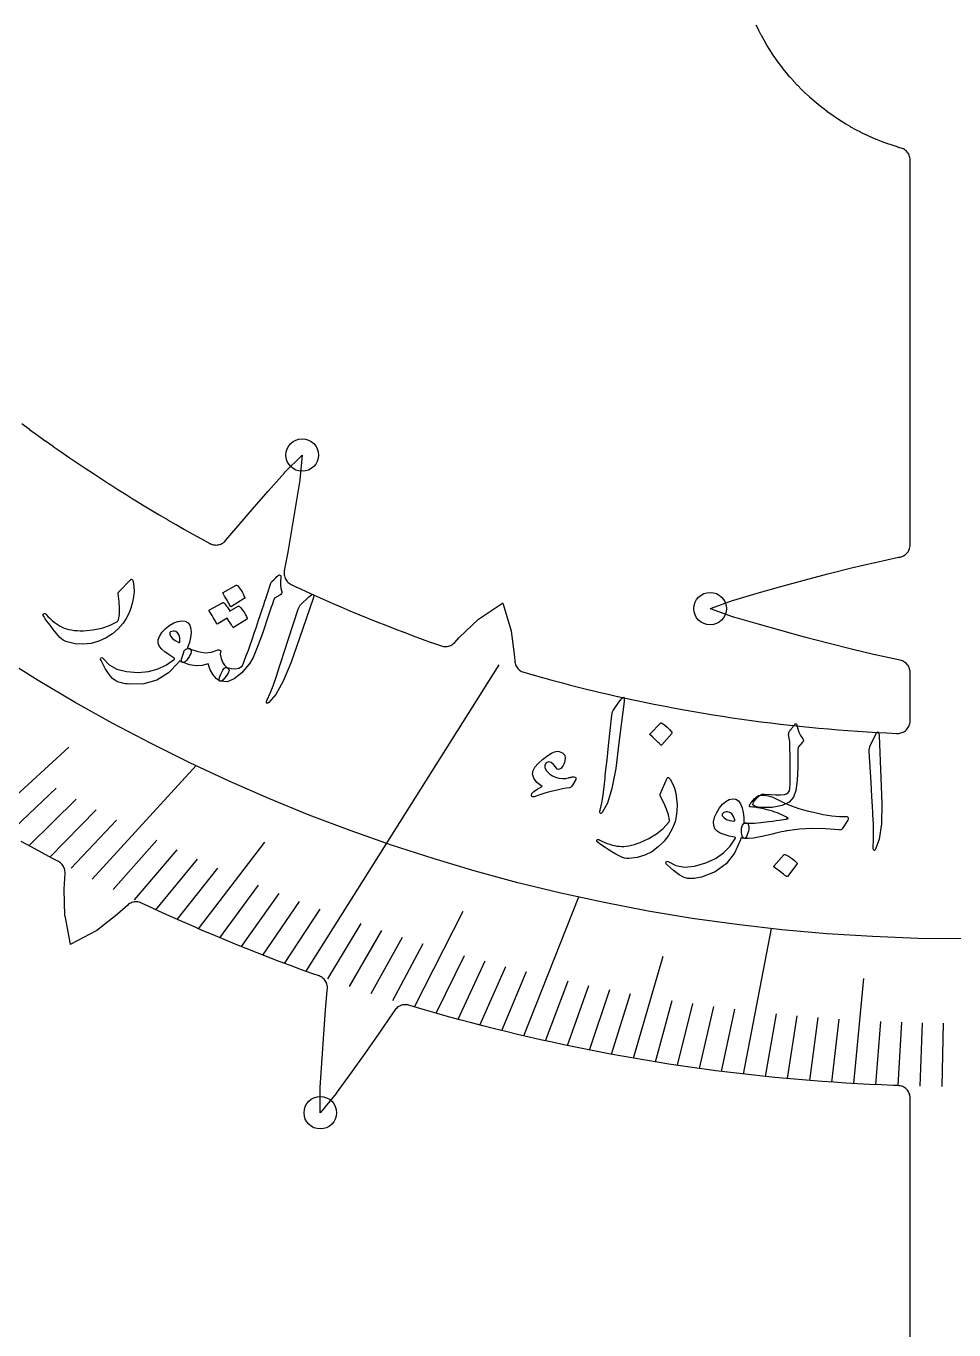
# Model space of a CAD drawing. Header units: millimetres. Extents: x -54 to 54, y -54 to 54.
# Drawn here: x -18.71 to -0.21, y -27.99 to -1.98 of the extents above; entities that cross this region are included whole.
import ezdxf

# ---------------------------------------------------------------- set-up
doc = ezdxf.new("R2010")
doc.units = ezdxf.units.MM
for name, color, linetype in [('CUT_INNER', 6, 'Continuous'), ('ENGRAVE', 7, 'Continuous'), ('ENGRAVE_FINE', 8, 'Continuous'), ('TEXT', 5, 'Continuous')]:
    doc.layers.add(name, color=color, linetype=linetype)

msp = doc.modelspace()

# ---------------------------------------------------------------- linework, layer by layer
at = {"layer": 'CUT_INNER'}
for points in [[(-18.7932, -9.9101), (-18.6386, -10.0241), (-18.6374, -10.025), (-18.482, -10.1379), (-18.4808, -10.1388), (-18.3248, -10.2509), (-18.3236, -10.2518), (-18.1669, -10.3628), (-18.1656, -10.3637), (-18.0083, -10.4738), (-18.007, -10.4747), (-17.849, -10.5838), (-17.8477, -10.5847), (-17.689, -10.6928), (-17.6878, -10.6937), (-17.5284, -10.8009), (-17.5271, -10.8017), (-17.3671, -10.908), (-17.3658, -10.9088), (-17.2052, -11.014), (-17.2039, -11.0149), (-17.0426, -11.1191), (-17.0413, -11.1199), (-16.8794, -11.2232), (-16.8781, -11.224), (-16.7155, -11.3262), (-16.7142, -11.327), (-16.551, -11.4283), (-16.5497, -11.4291), (-16.3859, -11.5293), (-16.3846, -11.5301), (-16.2202, -11.6294), (-16.2188, -11.6302), (-16.0538, -11.7284), (-16.0525, -11.7292), (-15.8869, -11.8264), (-15.8855, -11.8272), (-15.7193, -11.9234), (-15.718, -11.9241), (-15.5512, -12.0193), (-15.5499, -12.02), (-15.3825, -12.1142), (-15.3811, -12.1149), (-15.2132, -12.2081), (-15.2118, -12.2088), (-15.0433, -12.3009), (-15.0419, -12.3016), (-15.0396, -12.3029), (-15.0177, -12.3133), (-14.9948, -12.3216), (-14.9712, -12.3277), (-14.9471, -12.3314), (-14.9228, -12.3327), (-14.8985, -12.3317), (-14.8744, -12.3283), (-14.8507, -12.3226), (-14.8277, -12.3146), (-14.8056, -12.3045), (-14.7846, -12.2922), (-14.7649, -12.2779), (-14.7466, -12.2618), (-14.73, -12.244), (-14.5186, -11.9934), (-14.2014, -11.6238), (-13.881, -11.2556), (-13.8801, -11.2547), (-13.5579, -10.8923), (-13.5528, -10.8868), (-13.2066, -10.5416), (-13.2024, -10.5379), (-13.2027, -10.543), (-13.25, -11.0301), (-13.2509, -11.0375), (-13.3266, -11.5164), (-13.3268, -11.5177), (-13.4079, -11.9972), (-13.4923, -12.4766), (-13.5611, -12.8492), (-13.5644, -12.8743), (-13.5652, -12.8995), (-13.5634, -12.9247), (-13.5591, -12.9496), (-13.5523, -12.974), (-13.5431, -12.9975), (-13.5316, -13.02), (-13.5178, -13.0412), (-13.502, -13.0609), (-13.4842, -13.0789), (-13.4648, -13.095), (-13.4438, -13.1091), (-13.4215, -13.1209), (-13.3144, -13.1712), (-13.3131, -13.1718), (-13.1387, -13.2523), (-13.1373, -13.253), (-12.9625, -13.3324), (-12.9611, -13.333), (-12.7857, -13.4114), (-12.7843, -13.412), (-12.6085, -13.4893), (-12.6071, -13.4899), (-12.4308, -13.5661), (-12.4294, -13.5667), (-12.2527, -13.6418), (-12.2513, -13.6424), (-12.074, -13.7165), (-12.0726, -13.7171), (-11.895, -13.79), (-11.8936, -13.7906), (-11.7155, -13.8625), (-11.714, -13.863), (-11.5355, -13.9338), (-11.5341, -13.9343), (-11.3551, -14.004), (-11.3537, -14.0046), (-11.1743, -14.0731), (-11.1728, -14.0737), (-10.993, -14.1411), (-10.9916, -14.1417), (-10.8114, -14.208), (-10.8099, -14.2086), (-10.6293, -14.2738), (-10.6279, -14.2743), (-10.4468, -14.3385), (-10.4454, -14.339), (-10.4302, -14.3443), (-10.4068, -14.3511), (-10.3829, -14.3557), (-10.3586, -14.3579), (-10.3343, -14.3578), (-10.3101, -14.3552), (-10.2862, -14.3503), (-10.2629, -14.3432), (-10.2405, -14.3338), (-10.219, -14.3222), (-10.1988, -14.3087), (-10.18, -14.2932), (-10.1628, -14.276), (-10.0751, -14.1792), (-10.0684, -14.1723), (-9.6931, -13.8174), (-9.6892, -13.8139), (-9.6849, -13.8109), (-9.209, -13.4922), (-9.204, -13.4892), (-9.2021, -13.4946), (-9.0363, -14.0429), (-9.035, -14.048), (-9.0342, -14.0531), (-8.9692, -14.5656), (-8.9684, -14.5752), (-8.9651, -14.6426), (-8.9628, -14.6664), (-8.9582, -14.6898), (-8.9514, -14.7127), (-8.9425, -14.7349), (-8.9315, -14.7561), (-8.9185, -14.7761), (-8.9037, -14.7949), (-8.8871, -14.8121), (-8.869, -14.8277), (-8.8494, -14.8414), (-8.8287, -14.8533), (-8.8069, -14.8631), (-8.7843, -14.8707), (-8.6017, -14.9231), (-8.6002, -14.9235), (-8.4153, -14.9753), (-8.4138, -14.9757), (-8.2286, -15.0263), (-8.2271, -15.0267), (-8.0415, -15.0763), (-8.0401, -15.0766), (-7.8542, -15.125), (-7.8527, -15.1254), (-7.6666, -15.1726), (-7.6651, -15.173), (-7.4786, -15.2191), (-7.4771, -15.2195), (-7.2904, -15.2644), (-7.2889, -15.2648), (-7.102, -15.3086), (-7.1005, -15.3089), (-6.9132, -15.3516), (-6.9117, -15.3519), (-6.7242, -15.3934), (-6.7227, -15.3937), (-6.5349, -15.4341), (-6.5334, -15.4344), (-6.3454, -15.4736), (-6.3439, -15.4739), (-6.1557, -15.512), (-6.1542, -15.5123), (-5.9657, -15.5491), (-5.9642, -15.5494), (-5.7755, -15.5852), (-5.774, -15.5854), (-5.5851, -15.62), (-5.5836, -15.6203), (-5.3945, -15.6537), (-5.3929, -15.654), (-5.2036, -15.6862), (-5.2021, -15.6865), (-5.0126, -15.7176), (-5.0111, -15.7178), (-4.8214, -15.7477), (-4.8199, -15.748), (-4.63, -15.7767), (-4.6285, -15.777), (-4.4384, -15.8045), (-4.4369, -15.8048), (-4.2467, -15.8312), (-4.2451, -15.8314), (-4.0548, -15.8567), (-4.0532, -15.8569), (-3.8627, -15.881), (-3.8612, -15.8811), (-3.6705, -15.9041), (-3.669, -15.9042), (-3.4782, -15.926), (-3.4767, -15.9262), (-3.2857, -15.9467), (-3.2842, -15.9469), (-3.0931, -15.9663), (-3.0916, -15.9665), (-2.9004, -15.9847), (-2.8989, -15.9848), (-2.7076, -16.0019), (-2.7061, -16.002), (-2.5147, -16.0179), (-2.5131, -16.0181), (-2.3217, -16.0328), (-2.3201, -16.0329), (-2.1286, -16.0464), (-2.127, -16.0465), (-1.9354, -16.0589), (-1.9339, -16.059), (-1.7421, -16.0702), (-1.7406, -16.0703), (-1.5488, -16.0803), (-1.5473, -16.0803), (-1.3554, -16.0892), (-1.3539, -16.0892), (-1.34, -16.0898), (-1.3148, -16.0895), (-1.2898, -16.0868), (-1.2652, -16.0815), (-1.2413, -16.0737), (-1.2182, -16.0636), (-1.1963, -16.0513), (-1.1758, -16.0368), (-1.1568, -16.0203), (-1.1395, -16.0019), (-1.1242, -15.982), (-1.111, -15.9606), (-1.1, -15.938), (-1.0913, -15.9144), (-1.085, -15.89), (-1.0813, -15.8651), (-1.08, -15.84), (-1.08, -14.8754), (-1.0812, -14.8508), (-1.0849, -14.8264), (-1.0909, -14.8025), (-1.0992, -14.7793), (-1.1098, -14.757), (-1.1226, -14.7359), (-1.1373, -14.7161), (-1.154, -14.6979), (-1.1723, -14.6814), (-1.1922, -14.6668), (-1.2134, -14.6543), (-1.2358, -14.6439), (-1.259, -14.6357), (-1.283, -14.6299), (-1.3113, -14.6245), (-1.3143, -14.6239), (-1.7812, -14.5228), (-1.7836, -14.5223), (-2.251, -14.4115), (-2.2529, -14.4111), (-2.7208, -14.2927), (-2.7222, -14.2923), (-3.1901, -14.1683), (-3.6598, -14.0396), (-4.1296, -13.9073), (-4.1308, -13.907), (-4.5962, -13.7706), (-4.6033, -13.7683), (-5.0633, -13.603), (-5.0685, -13.6008), (-5.0633, -13.5987), (-4.6033, -13.4334), (-4.5962, -13.431), (-4.1308, -13.2947), (-4.1296, -13.2943), (-3.6615, -13.1625), (-3.1921, -13.0339), (-2.7222, -12.9093), (-2.7208, -12.909), (-2.2529, -12.7906), (-2.251, -12.7901), (-1.7836, -12.6794), (-1.7812, -12.6788), (-1.3143, -12.5778), (-1.3113, -12.5772), (-1.283, -12.5718), (-1.259, -12.5659), (-1.2358, -12.5578), (-1.2134, -12.5474), (-1.1922, -12.5348), (-1.1723, -12.5202), (-1.154, -12.5037), (-1.1373, -12.4855), (-1.1226, -12.4658), (-1.1098, -12.4446), (-1.0992, -12.4224), (-1.0909, -12.3992), (-1.0849, -12.3753), (-1.0812, -12.3509), (-1.08, -12.3262), (-1.08, -4.6534), (-1.0812, -4.6286), (-1.0849, -4.6041), (-1.091, -4.5801), (-1.0994, -4.5568), (-1.1101, -4.5345), (-1.1229, -4.5133), (-1.1378, -4.4935), (-1.1546, -4.4752), (-1.173, -4.4588), (-1.1931, -4.4442), (-1.2144, -4.4317), (-1.237, -4.4213), (-1.2604, -4.4132), (-1.3309, -4.3928), (-1.3339, -4.3919), (-1.4383, -4.3588), (-1.4412, -4.3578), (-1.5449, -4.3222), (-1.5478, -4.3212), (-1.6505, -4.283), (-1.6533, -4.2819), (-1.7551, -4.2412), (-1.7579, -4.24), (-1.8586, -4.1968), (-1.8615, -4.1956), (-1.9611, -4.1499), (-1.9639, -4.1486), (-2.0623, -4.1006), (-2.0651, -4.0992), (-2.1623, -4.0487), (-2.1651, -4.0473), (-2.2611, -3.9944), (-2.2637, -3.9929), (-2.3584, -3.9377), (-2.361, -3.9362), (-2.4543, -3.8787), (-2.4569, -3.877), (-2.5488, -3.8173), (-2.5513, -3.8156), (-2.6417, -3.7536), (-2.6442, -3.7518), (-2.733, -3.6876), (-2.7355, -3.6858), (-2.8227, -3.6194), (-2.8251, -3.6176), (-2.9107, -3.5491), (-2.913, -3.5471), (-2.9969, -3.4766), (-2.9992, -3.4746), (-3.0813, -3.402), (-3.0836, -3.3999), (-3.1639, -3.3253), (-3.1661, -3.3232), (-3.2445, -3.2467), (-3.2467, -3.2445), (-3.3232, -3.1661), (-3.3253, -3.1639), (-3.3999, -3.0836), (-3.402, -3.0813), (-3.4746, -2.9992), (-3.4766, -2.9969), (-3.5471, -2.913), (-3.5491, -2.9107), (-3.6176, -2.8251), (-3.6194, -2.8227), (-3.6858, -2.7355), (-3.6876, -2.733), (-3.7518, -2.6442), (-3.7536, -2.6417), (-3.8156, -2.5513), (-3.8173, -2.5488), (-3.877, -2.4569), (-3.8787, -2.4543), (-3.9362, -2.361), (-3.9377, -2.3584), (-3.9929, -2.2637), (-3.9944, -2.2611), (-4.0473, -2.1651), (-4.0487, -2.1623), (-4.0992, -2.0651), (-4.1006, -2.0623), (-4.1486, -1.9639)], [(-1.08, -33.9836), (-1.08, -23.3653), (-1.0812, -23.3414), (-1.0846, -23.3176), (-1.0903, -23.2943), (-1.0982, -23.2716), (-1.1083, -23.2498), (-1.1204, -23.2291), (-1.1344, -23.2096), (-1.1503, -23.1916), (-1.1678, -23.1751), (-1.1868, -23.1605), (-1.2071, -23.1477), (-1.2285, -23.1369), (-1.2509, -23.1282), (-1.274, -23.1217), (-1.2976, -23.1175), (-1.3216, -23.1155), (-1.4189, -23.1122), (-1.6553, -23.1028), (-1.8917, -23.0919), (-2.1281, -23.0796), (-2.3643, -23.0658), (-2.6005, -23.0505), (-2.8366, -23.0339), (-3.0725, -23.0157), (-3.3084, -22.9962), (-3.5441, -22.9751), (-3.7797, -22.9527), (-4.0151, -22.9288), (-4.2504, -22.9034), (-4.4856, -22.8766), (-4.7205, -22.8483), (-4.9553, -22.8187), (-5.1899, -22.7875), (-5.4243, -22.755), (-5.6585, -22.721), (-5.8925, -22.6855), (-6.1263, -22.6487), (-6.3598, -22.6104), (-6.5931, -22.5706), (-6.8262, -22.5294), (-7.0589, -22.4868), (-7.2915, -22.4428), (-7.5237, -22.3974), (-7.7557, -22.3505), (-7.9874, -22.3022), (-8.2187, -22.2525), (-8.4498, -22.2013), (-8.6806, -22.1488), (-8.911, -22.0948), (-9.1411, -22.0394), (-9.3708, -21.9826), (-9.6002, -21.9244), (-9.8292, -21.8648), (-10.0579, -21.8038), (-10.2862, -21.7414), (-10.514, -21.6776), (-10.7415, -21.6124), (-10.9686, -21.5458), (-11.0762, -21.5135), (-11.0999, -21.5076), (-11.1241, -21.5041), (-11.1485, -21.5029), (-11.1729, -21.5042), (-11.197, -21.5078), (-11.2207, -21.5138), (-11.2437, -21.522), (-11.2658, -21.5324), (-11.2868, -21.545), (-11.3064, -21.5595), (-11.3245, -21.5759), (-11.341, -21.594), (-11.3556, -21.6136), (-11.3997, -21.6793), (-11.4005, -21.6804), (-11.6749, -22.0792), (-11.9543, -22.4781), (-12.2371, -22.8758), (-12.2379, -22.8769), (-12.523, -23.2691), (-12.5276, -23.275), (-12.8382, -23.6525), (-12.842, -23.6566), (-12.8423, -23.651), (-12.843, -23.1622), (-12.8427, -23.1547), (-12.8144, -22.6706), (-12.8143, -22.6693), (-12.7806, -22.1842), (-12.7436, -21.6989), (-12.7026, -21.2145), (-12.7025, -21.2131), (-12.7001, -21.1887), (-12.699, -21.165), (-12.7001, -21.1414), (-12.7034, -21.1179), (-12.7089, -21.0949), (-12.7166, -21.0725), (-12.7264, -21.051), (-12.7381, -21.0304), (-12.7518, -21.0111), (-12.7672, -20.9931), (-12.7842, -20.9767), (-12.8028, -20.962), (-12.8226, -20.949), (-12.8436, -20.9381), (-12.8655, -20.9291), (-12.9928, -20.884), (-13.2154, -20.8036), (-13.4375, -20.7218), (-13.6591, -20.6387), (-13.8801, -20.5542), (-14.1007, -20.4683), (-14.3207, -20.3811), (-14.5402, -20.2926), (-14.7591, -20.2027), (-14.9774, -20.1115), (-15.1952, -20.0189), (-15.4125, -19.925), (-15.6291, -19.8298), (-15.8452, -19.7332), (-16.0606, -19.6353), (-16.2755, -19.5361), (-16.4084, -19.4738), (-16.431, -19.4645), (-16.4545, -19.4574), (-16.4785, -19.4527), (-16.5028, -19.4504), (-16.5273, -19.4504), (-16.5517, -19.4529), (-16.5757, -19.4577), (-16.5991, -19.4648), (-16.6217, -19.4742), (-16.6433, -19.4858), (-16.6636, -19.4994), (-16.6825, -19.5149), (-16.885, -19.6985), (-16.8924, -19.7047), (-17.3006, -20.0211), (-17.3049, -20.0242), (-17.3094, -20.0268), (-17.8143, -20.2973), (-17.8195, -20.2998), (-17.8209, -20.2942), (-17.9321, -19.7323), (-17.9329, -19.7271), (-17.9333, -19.7219), (-17.9477, -19.2056), (-17.9476, -19.1959), (-17.9319, -18.8794), (-17.9319, -18.8558), (-17.934, -18.8323), (-17.9384, -18.8091), (-17.945, -18.7865), (-17.9536, -18.7645), (-17.9643, -18.7435), (-17.9769, -18.7235), (-17.9913, -18.7049), (-18.0074, -18.6877), (-18.0251, -18.6721), (-18.0442, -18.6582), (-18.0644, -18.6462), (-18.1807, -18.5845), (-18.3891, -18.4723), (-18.5968, -18.3588), (-18.8037, -18.2441)]]:
    msp.add_lwpolyline(points, dxfattribs=at)
at = {"layer": 'ENGRAVE'}
for points in [[(-13.126, -20.8361), (-9.2756, -14.724)], [(-17.3911, -18.9949), (-15.3164, -16.7289)], [(-8.7864, -22.1242), (-7.6851, -19.351)], [(-4.4032, -22.8861), (-3.8444, -19.9818)]]:
    msp.add_lwpolyline(points, dxfattribs=at)
for centre, radius in [((0, 15.4308), 35.6208), ((-13.2021, -10.5372), 0.324), ((-5.0693, -13.6008), 0.324), ((-12.8423, -23.6574), 0.324)]:
    msp.add_circle(centre, radius, dxfattribs=at)
at = {"layer": 'ENGRAVE_FINE'}
for points in [[(-19.4829, -17.8557), (-17.8536, -16.3624)], [(-19.0672, -18.0956), (-18.108, -17.1852)], [(-18.6501, -18.3294), (-17.7084, -17.4039)], [(-18.2317, -18.5572), (-17.3078, -17.6168)], [(-17.812, -18.779), (-16.9062, -17.824)], [(-16.9691, -19.2048), (-16.1003, -18.2216)], [(-16.5459, -19.409), (-15.696, -18.412)], [(-15.2702, -19.9867), (-13.9498, -18.2584)], [(-16.1217, -19.6073), (-15.2909, -18.597)], [(-15.6964, -19.7999), (-14.8851, -18.7764)], [(-14.8431, -20.1678), (-14.0713, -19.1192)], [(-14.415, -20.3433), (-13.6634, -19.2825)], [(-13.9861, -20.5131), (-13.2549, -19.4405)], [(-13.5565, -20.6774), (-12.8457, -19.5933)], [(-10.9634, -21.5473), (-9.9912, -19.6368)], [(-12.6948, -20.9892), (-12.0259, -19.8832)], [(-12.2629, -21.1369), (-11.6152, -20.0204)], [(-11.8303, -21.2791), (-11.204, -20.1525)], [(-11.3971, -21.4159), (-10.7924, -20.2795)], [(-10.529, -21.6733), (-9.9679, -20.5184)], [(-6.5986, -22.5697), (-6.0037, -20.5347)], [(-10.0941, -21.794), (-9.5551, -20.6303)], [(-9.6587, -21.9094), (-9.1419, -20.7372)], [(-9.2227, -22.0194), (-8.7284, -20.8392)], [(-8.3496, -22.2237), (-7.9006, -21.0285)], [(-2.2028, -23.0754), (-2.0025, -20.9773)], [(-7.9124, -22.318), (-7.4862, -21.1159)], [(-7.4748, -22.4071), (-7.0716, -21.1983)], [(-7.0369, -22.4909), (-6.6568, -21.276)], [(-6.1601, -22.6432), (-5.8265, -21.4169)], [(-5.7212, -22.7116), (-5.411, -21.4802)], [(-5.2821, -22.7749), (-4.9954, -21.5387)], [(-4.8428, -22.8331), (-4.5797, -21.5925)], [(-3.9634, -22.9341), (-3.7477, -21.686)], [(-3.5235, -22.977), (-3.3316, -21.7257)], [(-3.0834, -23.0149), (-2.9154, -21.7606)], [(-2.6432, -23.0476), (-2.499, -21.7909)], [(-1.7624, -23.098), (-1.6662, -21.8375)], [(-1.3218, -23.1157), (-1.2497, -21.8538)], [(-0.8813, -23.1282), (-0.8331, -21.8654)], [(-0.4406, -23.1358), (-0.4166, -21.8724)]]:
    msp.add_lwpolyline(points, dxfattribs=at)
at = {"layer": 'TEXT'}
for points in [[(-13.8086, -13.058), (-13.7648, -13.0176), (-13.7304, -12.9855), (-13.7054, -12.9615), (-13.6898, -12.9457), (-13.6789, -12.9361), (-13.6682, -12.9306), (-13.6578, -12.9293), (-13.6475, -12.9321), (-13.6378, -12.9391), (-13.6316, -12.9491), (-13.6292, -12.9621), (-13.6304, -12.978), (-13.6377, -13.0553), (-13.637, -13.1283), (-13.6284, -13.1971), (-13.6118, -13.2616), (-13.608, -13.2815), (-13.6128, -13.2997), (-13.6262, -13.3161), (-13.6482, -13.3308), (-13.7581, -13.3951), (-13.774, -13.4398), (-13.7895, -13.4836), (-13.8046, -13.5268), (-13.8194, -13.5691), (-13.8337, -13.6107), (-13.8477, -13.6516), (-13.8613, -13.6916), (-13.8746, -13.731), (-13.9968, -14.095), (-14.0988, -14.3765), (-14.1813, -14.5752), (-14.2446, -14.6908), (-14.4051, -14.879), (-14.5574, -15.0019), (-14.7013, -15.0593), (-14.8362, -15.0512), (-14.8393, -15.0497), (-14.8424, -15.0482), (-14.8455, -15.0467), (-14.8486, -15.0451), (-14.8587, -15.019), (-14.8514, -14.9739), (-14.8266, -14.9099), (-14.7844, -14.827), (-14.7665, -14.7975), (-14.7468, -14.7793), (-14.7254, -14.7722), (-14.7024, -14.7763), (-14.6166, -14.7988), (-14.5379, -14.8022), (-14.4662, -14.7864), (-14.4017, -14.7515), (-14.3737, -14.6861), (-14.3436, -14.6109), (-14.3113, -14.5258), (-14.2769, -14.431), (-14.2403, -14.3268), (-14.2014, -14.2139), (-14.1603, -14.0921), (-14.117, -13.9615), (-14.0733, -13.8336), (-14.0342, -13.7186), (-13.9998, -13.6164), (-13.9702, -13.527), (-13.9449, -13.4505), (-13.9236, -13.3872), (-13.9064, -13.3371), (-13.8933, -13.3), (-13.8381, -13.1116), (-13.8307, -13.094), (-13.8233, -13.0792), (-13.8159, -13.0672), (-13.8086, -13.058)], [(-16.6227, -13.0226), (-16.6179, -13.0182), (-16.6135, -13.0152), (-16.6093, -13.0134), (-16.6054, -13.013), (-16.5968, -13.017), (-16.5889, -13.0265), (-16.5818, -13.0415), (-16.5755, -13.0619), (-16.5593, -13.1565), (-16.5558, -13.2568), (-16.5652, -13.3629), (-16.5873, -13.4748), (-16.6204, -13.5899), (-16.6622, -13.6981), (-16.7126, -13.7994), (-16.772, -13.8936), (-16.8714, -14.0055), (-16.9854, -14.1021), (-17.1141, -14.1832), (-17.2577, -14.2487), (-17.4113, -14.294), (-17.5679, -14.312), (-17.7275, -14.3024), (-17.8898, -14.2653), (-17.9306, -14.2508), (-17.9682, -14.2308), (-18.0024, -14.2054), (-18.0333, -14.1744), (-18.0997, -14.0954), (-18.1589, -14.0232), (-18.2111, -13.9579), (-18.2562, -13.8995), (-18.2942, -13.8482), (-18.3249, -13.8041), (-18.3484, -13.7672), (-18.3647, -13.7375), (-18.3672, -13.7299), (-18.3682, -13.7232), (-18.3677, -13.7175), (-18.3657, -13.7127), (-18.3616, -13.7075), (-18.3567, -13.7034), (-18.3508, -13.7003), (-18.3441, -13.6982), (-18.3369, -13.698), (-18.3298, -13.7002), (-18.3226, -13.705), (-18.3155, -13.7122), (-18.2728, -13.7574), (-18.2308, -13.7988), (-18.1895, -13.8364), (-18.1488, -13.8702), (-18.1086, -13.9005), (-18.0683, -13.9274), (-18.0281, -13.951), (-17.9879, -13.9713), (-17.9461, -13.9887), (-17.9011, -14.0038), (-17.8529, -14.0166), (-17.8016, -14.027), (-17.7469, -14.0348), (-17.6889, -14.0398), (-17.6275, -14.0421), (-17.5627, -14.0415), (-17.3742, -14.0274), (-17.2006, -13.993), (-17.042, -13.9384), (-16.8983, -13.8641), (-16.8879, -13.8573), (-16.879, -13.8478), (-16.8714, -13.8355), (-16.8652, -13.8205), (-16.8488, -13.7198), (-16.8448, -13.5998), (-16.8527, -13.4603), (-16.8723, -13.3015), (-16.8719, -13.2924), (-16.8704, -13.2849), (-16.8679, -13.279), (-16.8644, -13.2746)], [(-14.5225, -13.1359), (-14.517, -13.1339), (-14.5107, -13.1342), (-14.5038, -13.1368), (-14.4961, -13.1416), (-14.4731, -13.1674), (-14.4514, -13.1938), (-14.4313, -13.2208), (-14.4126, -13.2485), (-14.3952, -13.2772), (-14.3791, -13.3071), (-14.3643, -13.3382), (-14.3507, -13.3706), (-14.3485, -13.381), (-14.3491, -13.3895), (-14.3524, -13.3961), (-14.3585, -13.4009), (-14.6158, -13.5607), (-14.6231, -13.5623), (-14.63, -13.5593), (-14.6364, -13.5518), (-14.6423, -13.5397), (-14.6476, -13.5295), (-14.6561, -13.5137), (-14.6679, -13.4925), (-14.6829, -13.4659), (-14.7015, -13.4335), (-14.724, -13.3954), (-14.7504, -13.3513), (-14.7807, -13.3014), (-14.7842, -13.2939), (-14.7848, -13.2878), (-14.7825, -13.2833), (-14.7772, -13.2803)], [(-14.4788, -13.5535), (-14.4732, -13.5515), (-14.4669, -13.5518), (-14.4598, -13.5544), (-14.4521, -13.5592), (-14.4285, -13.5849), (-14.4064, -13.6113), (-14.3858, -13.6384), (-14.3666, -13.6661), (-14.3487, -13.6948), (-14.3321, -13.7247), (-14.3168, -13.7559), (-14.3028, -13.7883), (-14.3012, -13.7969), (-14.3024, -13.8046), (-14.3064, -13.8113), (-14.3132, -13.8172), (-14.571, -13.978), (-14.5765, -13.9791), (-14.5823, -13.9763), (-14.5885, -13.9694), (-14.595, -13.9586), (-14.5992, -13.9513), (-14.6058, -13.9399), (-14.6149, -13.9245), (-14.6263, -13.905), (-14.6403, -13.8817), (-14.6568, -13.8547), (-14.6759, -13.824), (-14.6975, -13.7896), (-14.8879, -13.9065), (-14.8953, -13.908), (-14.9022, -13.905), (-14.9087, -13.8974), (-14.9148, -13.8852), (-14.9201, -13.8749), (-14.9288, -13.8591), (-14.9407, -13.8377), (-14.956, -13.8109), (-14.9749, -13.7783), (-14.9977, -13.7398), (-15.0245, -13.6955), (-15.0552, -13.6452), (-15.0575, -13.6383), (-15.0572, -13.6327), (-15.0543, -13.6284), (-15.0488, -13.6255), (-14.7919, -13.4827), (-14.7863, -13.4808), (-14.7799, -13.4812), (-14.7729, -13.4839), (-14.7652, -13.4888), (-14.7486, -13.5071), (-14.7325, -13.5259), (-14.7168, -13.5452), (-14.7016, -13.5649), (-14.6871, -13.5853), (-14.6736, -13.6062), (-14.6612, -13.6278), (-14.6497, -13.6501)], [(-13.0688, -13.3676), (-13.0148, -13.3231), (-12.9831, -13.3131), (-12.9737, -13.3379), (-12.9866, -13.3973), (-13.2589, -14.1873), (-13.4255, -14.6723), (-13.5822, -15.0492), (-13.7302, -15.3174), (-13.8702, -15.4767), (-13.8874, -15.4871), (-13.9004, -15.491), (-13.909, -15.4886), (-13.9133, -15.4797), (-13.9147, -15.4681), (-13.9133, -15.4545), (-13.9091, -15.4389), (-13.9022, -15.4213), (-13.8417, -15.2872), (-13.7839, -15.1421), (-13.7285, -14.9861), (-13.6755, -14.8193), (-13.6608, -14.7761), (-13.6224, -14.6588), (-13.5599, -14.4675), (-13.4732, -14.2024), (-13.284, -13.6129), (-13.2719, -13.5825), (-13.2579, -13.5558), (-13.2419, -13.5327), (-13.2241, -13.5133)], [(-15.6696, -14.6734), (-15.8713, -14.8835), (-16.1023, -15.0266), (-16.3628, -15.1017), (-16.6525, -15.108), (-16.6904, -15.1039), (-16.7273, -15.0986), (-16.763, -15.0922), (-16.7977, -15.0846), (-16.8309, -15.0759), (-16.8625, -15.0659), (-16.8923, -15.0546), (-16.9205, -15.042), (-16.9822, -14.9957), (-17.0521, -14.913), (-17.1296, -14.7939), (-17.2143, -14.6384), (-17.2217, -14.6188), (-17.2235, -14.6029), (-17.2197, -14.5906), (-17.2104, -14.5819), (-17.1985, -14.578), (-17.1868, -14.5798), (-17.1754, -14.5873), (-17.1642, -14.6006), (-17.0524, -14.7201), (-16.8995, -14.8058), (-16.706, -14.8571), (-16.4724, -14.8735), (-16.2661, -14.8558), (-16.0772, -14.8054), (-15.906, -14.7224), (-15.7523, -14.6072), (-15.75, -14.6015), (-15.7494, -14.5963), (-15.7506, -14.5916), (-15.7536, -14.5874), (-15.8558, -14.5258), (-15.939, -14.4662), (-16.0032, -14.4088), (-16.0483, -14.3537), (-16.0732, -14.2925), (-16.0735, -14.2262), (-16.0494, -14.1547), (-16.001, -14.0781), (-15.9936, -14.0684), (-15.9857, -14.0588), (-15.9774, -14.0492), (-15.9685, -14.0397), (-15.9591, -14.0299), (-15.949, -14.0198), (-15.9383, -14.0093), (-15.9268, -13.9985), (-15.8454, -13.9322), (-15.7646, -13.8844), (-15.6843, -13.855), (-15.6044, -13.844), (-15.5334, -13.8524), (-15.4796, -13.8813), (-15.4428, -13.931), (-15.423, -14.0013), (-15.4183, -14.0871), (-15.4284, -14.1786), (-15.4532, -14.2758), (-15.4929, -14.3786), (-15.4869, -14.3816), (-15.4809, -14.3844), (-15.4751, -14.3868), (-15.4693, -14.389), (-15.4635, -14.3911), (-15.4577, -14.3935), (-15.4517, -14.3963), (-15.4457, -14.3993), (-15.4274, -14.4143), (-15.4181, -14.4355), (-15.4178, -14.4631), (-15.4266, -14.4971), (-15.441, -14.5319), (-15.459, -14.5654), (-15.4806, -14.5975), (-15.5059, -14.6282), (-15.5313, -14.6535), (-15.5535, -14.6695), (-15.5723, -14.6763), (-15.5878, -14.6738), (-15.6462, -14.6435), (-15.6494, -14.6487), (-15.6544, -14.6555), (-15.6611, -14.6637), (-15.6696, -14.6734)], [(-15.6396, -14.2597), (-15.6424, -14.1879), (-15.6566, -14.1307), (-15.6823, -14.088), (-15.7194, -14.0598), (-15.7471, -14.0532), (-15.7742, -14.0517), (-15.8006, -14.0554), (-15.8264, -14.0642), (-15.8367, -14.0707), (-15.8428, -14.0804), (-15.8449, -14.0933), (-15.8428, -14.1094), (-15.8262, -14.1532), (-15.791, -14.1958), (-15.737, -14.2372), (-15.6644, -14.2773), (-15.6561, -14.2798), (-15.6491, -14.2777), (-15.6437, -14.271), (-15.6396, -14.2597)], [(-14.7024, -14.7763), (-14.6817, -14.7961), (-14.6678, -14.813), (-14.6605, -14.8271), (-14.6601, -14.8384), (-14.6644, -14.8533), (-14.6718, -14.8705), (-14.6822, -14.89), (-14.6956, -14.9118), (-14.7431, -14.9796), (-14.7823, -15.0255), (-14.8134, -15.0493), (-14.8362, -15.0512), (-14.9145, -14.9986), (-14.9811, -14.9225), (-15.0359, -14.8231), (-15.0787, -14.7005), (-15.1952, -14.7349), (-15.3195, -14.7417), (-15.4515, -14.7208), (-15.5909, -14.6722), (-15.6035, -14.6621), (-15.6104, -14.6477), (-15.6117, -14.6291), (-15.6073, -14.6062), (-15.566, -14.4669), (-15.5613, -14.4514), (-15.5522, -14.4368), (-15.5387, -14.423), (-15.5209, -14.41), (-15.5037, -14.4017), (-15.4863, -14.3974), (-15.4684, -14.3971), (-15.4503, -14.4007), (-15.2847, -14.4573), (-15.1372, -14.4809), (-15.0082, -14.4717), (-14.8977, -14.4302), (-14.884, -14.4237), (-14.8703, -14.421), (-14.8566, -14.4222), (-14.8429, -14.4271), (-14.8317, -14.4348), (-14.8257, -14.4442), (-14.8248, -14.4553), (-14.829, -14.4681), (-14.8343, -14.4797), (-14.8381, -14.4902), (-14.8403, -14.4995), (-14.841, -14.5077), (-14.82, -14.5946), (-14.7898, -14.6684), (-14.7506, -14.729), (-14.7024, -14.7763)], [(-6.8694, -15.4391), (-6.8257, -15.3844), (-6.7967, -15.3682), (-6.7825, -15.3905), (-6.7828, -15.4513), (-6.8869, -16.2804), (-6.9503, -16.7893), (-7.0261, -17.1903), (-7.1158, -17.4833), (-7.2201, -17.6679), (-7.2348, -17.6816), (-7.2467, -17.6882), (-7.2556, -17.6875), (-7.2616, -17.6797), (-7.2654, -17.6686), (-7.2669, -17.6551), (-7.266, -17.6389), (-7.2628, -17.6203), (-7.2312, -17.4766), (-7.2044, -17.3227), (-7.1823, -17.1587), (-7.1647, -16.9845), (-7.1592, -16.9392), (-7.1457, -16.8165), (-7.1239, -16.6165), (-7.0936, -16.3392), (-7.0296, -15.7235), (-7.024, -15.6912), (-7.0157, -15.6622), (-7.0049, -15.6363), (-6.9915, -15.6137)], [(-6.0612, -15.8847), (-6.0564, -15.8813), (-6.0503, -15.8799), (-6.043, -15.8805), (-6.0344, -15.883), (-5.9772, -15.9212), (-5.9246, -15.9644), (-5.8766, -16.0128), (-5.8332, -16.0662), (-5.8294, -16.0738), (-5.8284, -16.0809), (-5.8303, -16.0875), (-5.8349, -16.0935), (-6.0343, -16.3188), (-6.0411, -16.3237), (-6.0487, -16.3238), (-6.057, -16.319), (-6.0661, -16.3093), (-6.0739, -16.3008), (-6.0864, -16.2881), (-6.1035, -16.271), (-6.1251, -16.2495), (-6.1517, -16.2236), (-6.1837, -16.1931), (-6.2211, -16.1581), (-6.2637, -16.1185), (-6.2691, -16.1122), (-6.2714, -16.1066), (-6.2704, -16.1016), (-6.2661, -16.0972)], [(-3.4789, -17.1913), (-3.4759, -17.0934), (-3.4738, -16.9903), (-3.4725, -16.8819), (-3.4721, -16.7684), (-3.4726, -16.6492), (-3.4742, -16.5239), (-3.4768, -16.3925), (-3.4805, -16.2549), (-3.504, -16.1122), (-3.5024, -16.0941), (-3.4984, -16.077), (-3.4922, -16.061), (-3.4836, -16.0462), (-3.4786, -16.0386), (-3.4715, -16.0287), (-3.4624, -16.0165), (-3.4511, -16.0019), (-3.438, -15.9848), (-3.4231, -15.9648), (-3.4066, -15.942), (-3.3883, -15.9165), (-3.3819, -15.9082), (-3.3747, -15.9026), (-3.3665, -15.8996), (-3.3573, -15.8993), (-3.3501, -15.9018), (-3.3444, -15.9075), (-3.3403, -15.9165), (-3.3378, -15.9287), (-3.3228, -15.9976), (-3.2987, -16.0652), (-3.2653, -16.1317), (-3.2227, -16.1969), (-3.2121, -16.215), (-3.2092, -16.2324), (-3.2139, -16.249), (-3.2264, -16.2648), (-3.3045, -16.3558), (-3.3112, -16.3672), (-3.3163, -16.3827), (-3.3198, -16.4022), (-3.3216, -16.4257), (-3.3196, -16.7601), (-3.3324, -17.0273), (-3.361, -17.2271), (-3.4055, -17.3595), (-3.4937, -17.4615), (-3.636, -17.5304), (-3.8322, -17.5657), (-4.0822, -17.5663), (-4.1729, -17.5498), (-4.2143, -17.5154), (-4.2063, -17.4634), (-4.1493, -17.3936), (-4.1398, -17.3846), (-4.1305, -17.3758), (-4.1214, -17.3672), (-4.1126, -17.3588), (-4.104, -17.3506), (-4.0957, -17.3425), (-4.0876, -17.3347), (-4.0798, -17.327), (-4.061, -17.3128), (-4.0395, -17.3037), (-4.0153, -17.2997), (-3.9883, -17.3006), (-3.8679, -17.3112), (-3.7612, -17.3155), (-3.6683, -17.3137), (-3.5892, -17.3058), (-3.5437, -17.2938), (-3.5102, -17.2708), (-3.4886, -17.2366), (-3.4789, -17.1913)], [(-1.7832, -16.1439), (-1.7489, -16.0828), (-1.723, -16.0622), (-1.7053, -16.0818), (-1.6958, -16.1419), (-1.6644, -16.9769), (-1.6445, -17.4893), (-1.6545, -17.8974), (-1.6956, -18.201), (-1.7686, -18.4), (-1.7809, -18.416), (-1.7915, -18.4243), (-1.8005, -18.4251), (-1.8077, -18.4184), (-1.8132, -18.4081), (-1.8168, -18.3949), (-1.8186, -18.3789), (-1.8184, -18.36), (-1.8105, -18.2131), (-1.809, -18.0569), (-1.8137, -17.8914), (-1.8245, -17.7167), (-1.8265, -17.6711), (-1.833, -17.5478), (-1.8438, -17.3469), (-1.8587, -17.0684), (-1.8953, -16.4504), (-1.8949, -16.4177), (-1.8915, -16.3877), (-1.885, -16.3604), (-1.8754, -16.3359)], [(-7.811, -17.1214), (-7.8254, -17.142), (-7.84, -17.1581), (-7.855, -17.1698), (-7.8701, -17.177), (-7.9395, -17.1856), (-8.0141, -17.1979), (-8.094, -17.2141), (-8.1792, -17.234), (-8.2698, -17.2578), (-8.3659, -17.2857), (-8.4675, -17.3177), (-8.5747, -17.3536), (-8.5926, -17.3569), (-8.6074, -17.3556), (-8.6193, -17.3498), (-8.6283, -17.3396), (-8.6304, -17.3357), (-8.6318, -17.3325), (-8.6324, -17.3299), (-8.6324, -17.328), (-8.6244, -17.2918), (-8.5861, -17.2506), (-8.5176, -17.204), (-8.419, -17.1519), (-8.5229, -17.0681), (-8.5874, -16.9859), (-8.6127, -16.9056), (-8.5991, -16.8272), (-8.5625, -16.7607), (-8.5008, -16.689), (-8.4144, -16.6119), (-8.3034, -16.5292), (-8.234, -16.4873), (-8.1734, -16.4602), (-8.1215, -16.4478), (-8.0781, -16.4503), (-8.0094, -16.4799), (-7.9692, -16.5267), (-7.9574, -16.5909), (-7.9742, -16.6725), (-7.9855, -16.7016), (-8.0016, -16.7304), (-8.0225, -16.7589), (-8.0481, -16.7871), (-8.0729, -16.8069), (-8.0956, -16.8128), (-8.1161, -16.8048), (-8.1344, -16.7829), (-8.189, -16.7093), (-8.2405, -16.6674), (-8.2892, -16.6573), (-8.3352, -16.6789), (-8.3667, -16.7242), (-8.3658, -16.7762), (-8.3322, -16.8349), (-8.266, -16.9002), (-8.2119, -16.9381), (-8.1508, -16.9662), (-8.0829, -16.9845), (-8.0081, -16.993), (-7.9828, -16.9925), (-7.9554, -16.9893), (-7.9262, -16.9836), (-7.895, -16.9753), (-7.8784, -16.9709), (-7.8623, -16.9671), (-7.8469, -16.9637), (-7.832, -16.9609), (-7.8179, -16.9587), (-7.8049, -16.9574), (-7.7929, -16.9568), (-7.7821, -16.9572), (-7.7565, -16.9644), (-7.7449, -16.9809), (-7.7474, -17.0067), (-7.7639, -17.0419)], [(-5.9247, -16.9853), (-5.9217, -16.9796), (-5.9186, -16.9752), (-5.9152, -16.9722), (-5.9117, -16.9704), (-5.9023, -16.9713), (-5.8917, -16.9775), (-5.8799, -16.9892), (-5.8669, -17.0062), (-5.8195, -17.0896), (-5.782, -17.1827), (-5.7546, -17.2857), (-5.7373, -17.3984), (-5.7292, -17.5179), (-5.7315, -17.6339), (-5.7444, -17.7462), (-5.7681, -17.855), (-5.8234, -17.9941), (-5.8976, -18.1238), (-5.991, -18.244), (-6.1037, -18.3545), (-6.2325, -18.4495), (-6.3737, -18.5198), (-6.5269, -18.5652), (-6.6922, -18.5857), (-6.7355, -18.586), (-6.7776, -18.58), (-6.8185, -18.5677), (-6.8581, -18.5491), (-6.9474, -18.4975), (-7.0277, -18.4498), (-7.099, -18.4062), (-7.1613, -18.3667), (-7.2146, -18.3314), (-7.2585, -18.3004), (-7.2931, -18.2737), (-7.3186, -18.2513), (-7.3235, -18.2451), (-7.3267, -18.2391), (-7.3282, -18.2336), (-7.328, -18.2284), (-7.3259, -18.2221), (-7.3227, -18.2166), (-7.3183, -18.2117), (-7.3126, -18.2074), (-7.306, -18.2048), (-7.2985, -18.2044), (-7.2902, -18.2065), (-7.281, -18.2108), (-7.2254, -18.2388), (-7.1718, -18.2634), (-7.1201, -18.2846), (-7.0704, -18.3026), (-7.0223, -18.3173), (-6.9752, -18.3289), (-6.9294, -18.3374), (-6.8847, -18.3427), (-6.8394, -18.3449), (-6.792, -18.3437), (-6.7423, -18.3393), (-6.6905, -18.3315), (-6.6365, -18.3202), (-6.5802, -18.3052), (-6.5217, -18.2863), (-6.461, -18.2638), (-6.2886, -18.1862), (-6.1372, -18.0946), (-6.0066, -17.9893), (-5.8969, -17.8704), (-5.8895, -17.8605), (-5.8843, -17.8485), (-5.8813, -17.8344), (-5.8807, -17.8181), (-5.8996, -17.7179), (-5.9367, -17.6037), (-5.9917, -17.4753), (-6.0643, -17.3327), (-6.067, -17.324), (-6.0682, -17.3164), (-6.0678, -17.31), (-6.066, -17.3047)], [(-4.4659, -18.2123), (-4.5838, -18.4786), (-4.7522, -18.6918), (-4.9715, -18.8513), (-5.2417, -18.956), (-5.2787, -18.965), (-5.3152, -18.9726), (-5.351, -18.9788), (-5.3862, -18.9835), (-5.4204, -18.9866), (-5.4535, -18.9879), (-5.4854, -18.9875), (-5.5161, -18.9853), (-5.59, -18.9628), (-5.6838, -18.9089), (-5.7973, -18.8234), (-5.9299, -18.7061), (-5.9435, -18.6901), (-5.9507, -18.6758), (-5.9514, -18.6629), (-5.9456, -18.6516), (-5.9357, -18.6439), (-5.9241, -18.6416), (-5.9108, -18.6448), (-5.8957, -18.6534), (-5.7499, -18.7276), (-5.577, -18.7561), (-5.3775, -18.7384), (-5.1524, -18.6741), (-4.9644, -18.5871), (-4.8041, -18.4753), (-4.6714, -18.3389), (-4.5661, -18.1782), (-4.566, -18.172), (-4.5672, -18.1669), (-4.57, -18.1629), (-4.5741, -18.16), (-4.6913, -18.137), (-4.7898, -18.1093), (-4.8697, -18.0772), (-4.9309, -18.0408), (-4.9752, -17.9918), (-4.9981, -17.9295), (-4.9998, -17.8541), (-4.9805, -17.7656), (-4.9768, -17.754), (-4.9726, -17.7423), (-4.968, -17.7304), (-4.963, -17.7184), (-4.9575, -17.706), (-4.9514, -17.6931), (-4.9449, -17.6796), (-4.9378, -17.6655), (-4.8839, -17.5754), (-4.8242, -17.5029), (-4.7587, -17.4479), (-4.6874, -17.4103), (-4.6178, -17.394), (-4.5573, -17.4029), (-4.5058, -17.437), (-4.4632, -17.4963), (-4.4296, -17.5754), (-4.4078, -17.6649), (-4.398, -17.7647), (-4.4003, -17.8749), (-4.3936, -17.8757), (-4.3871, -17.8762), (-4.3807, -17.8765), (-4.3746, -17.8766), (-4.3684, -17.8766), (-4.3621, -17.8769), (-4.3556, -17.8774), (-4.3489, -17.8782), (-4.3265, -17.886), (-4.3106, -17.9029), (-4.3009, -17.9287), (-4.2976, -17.9636), (-4.2992, -18.0013), (-4.3047, -18.0389), (-4.3141, -18.0765), (-4.3274, -18.1139), (-4.3427, -18.1464), (-4.3581, -18.169), (-4.3734, -18.1818), (-4.3889, -18.1847), (-4.4541, -18.1761), (-4.4553, -18.1822), (-4.4577, -18.1902), (-4.4612, -18.2003), (-4.4659, -18.2123)], [(-3.7229, -17.4105), (-3.6458, -17.4503), (-3.5649, -17.4878), (-3.4803, -17.5229), (-3.3918, -17.5556), (-3.3, -17.586), (-3.2053, -17.6143), (-3.1078, -17.6405), (-3.0073, -17.6645), (-2.8127, -17.7053), (-2.6392, -17.7325), (-2.4872, -17.7466), (-2.3568, -17.7478), (-2.3428, -17.7488), (-2.3316, -17.753), (-2.3232, -17.7604), (-2.3176, -17.771), (-2.3148, -17.7833), (-2.3151, -17.7959), (-2.3183, -17.8086), (-2.3245, -17.8216), (-2.4395, -17.9939), (-2.4505, -18.0075), (-2.4643, -18.0159), (-2.4806, -18.019), (-2.4995, -18.0167), (-2.7716, -17.9906), (-3.0338, -17.9844), (-3.2867, -17.9985), (-3.5307, -18.0329), (-3.5443, -18.035), (-3.5677, -18.0397), (-3.6009, -18.0469), (-3.6438, -18.0567), (-3.6967, -18.0689), (-3.7593, -18.0836), (-3.8319, -18.1007), (-3.9144, -18.1202), (-4.0743, -18.155), (-4.2074, -18.1771), (-4.3135, -18.1868), (-4.3923, -18.1843), (-4.4111, -18.1745), (-4.4263, -18.1507), (-4.4378, -18.1128), (-4.4457, -18.0607), (-4.4433, -17.9784), (-4.4263, -17.9211), (-4.395, -17.8889), (-4.3493, -17.8816), (-4.2815, -17.8835), (-4.1839, -17.8788), (-4.0566, -17.8672), (-3.8999, -17.8483), (-3.8209, -17.8381), (-3.7518, -17.829), (-3.6926, -17.821), (-3.6432, -17.8141), (-3.6039, -17.8085), (-3.5747, -17.804), (-3.5558, -17.8008), (-3.5472, -17.7989), (-3.5438, -17.7976), (-3.5409, -17.7966), (-3.5384, -17.7957), (-3.5364, -17.7949), (-3.5347, -17.7943), (-3.5329, -17.794), (-3.5312, -17.7939), (-3.5295, -17.7939), (-3.5185, -17.79), (-3.514, -17.7853), (-3.5158, -17.78), (-3.5239, -17.774), (-3.5604, -17.7521), (-3.599, -17.7314), (-3.6399, -17.7119), (-3.6831, -17.6935), (-3.7284, -17.6762), (-3.7759, -17.6596), (-3.8257, -17.6437), (-3.8776, -17.6286), (-3.9287, -17.6146), (-3.9792, -17.602), (-4.0293, -17.5905), (-4.0788, -17.5804), (-4.1275, -17.5718), (-4.1748, -17.565), (-4.2209, -17.5599), (-4.2658, -17.5567), (-4.2772, -17.5538), (-4.2844, -17.5483), (-4.2874, -17.5405), (-4.2863, -17.5301), (-4.2782, -17.5125), (-4.269, -17.4955), (-4.2585, -17.4791), (-4.2469, -17.4633), (-4.2342, -17.4476), (-4.2206, -17.4316), (-4.2062, -17.4152), (-4.1908, -17.3986), (-4.1579, -17.3674), (-4.1261, -17.3443), (-4.0953, -17.3291), (-4.0655, -17.3219), (-3.9924, -17.3211), (-3.9111, -17.3356), (-3.8213, -17.3654), (-3.7229, -17.4105)], [(-4.5788, -17.8131), (-4.6059, -17.7466), (-4.6387, -17.6976), (-4.6774, -17.6662), (-4.722, -17.6524), (-4.7502, -17.6556), (-4.7761, -17.6635), (-4.7997, -17.6759), (-4.821, -17.693), (-4.8284, -17.7027), (-4.8309, -17.7139), (-4.8285, -17.7267), (-4.8211, -17.7411), (-4.7905, -17.7766), (-4.7428, -17.8047), (-4.678, -17.8252), (-4.5961, -17.8381), (-4.5873, -17.8376), (-4.5816, -17.8333), (-4.5787, -17.8251), (-4.5788, -17.8131)], [(-3.5986, -18.5108), (-3.5938, -18.507), (-3.5875, -18.5051), (-3.5796, -18.5051), (-3.5702, -18.5069), (-3.5056, -18.5406), (-3.4453, -18.5796), (-3.3895, -18.624), (-3.338, -18.6739), (-3.3332, -18.6812), (-3.3314, -18.6882), (-3.3328, -18.6949), (-3.3371, -18.7013), (-3.5272, -18.9417), (-3.534, -18.9472), (-3.542, -18.9479), (-3.5514, -18.9437), (-3.562, -18.9347), (-3.5711, -18.9269), (-3.5856, -18.9152), (-3.6055, -18.8994), (-3.6306, -18.8797), (-3.6615, -18.8559), (-3.6986, -18.828), (-3.7418, -18.796), (-3.791, -18.7598), (-3.7974, -18.754), (-3.8004, -18.7485), (-3.7998, -18.7435), (-3.7957, -18.7388)]]:
    msp.add_lwpolyline(points, close=True, dxfattribs=at)

doc.saveas('drawing.dxf')
